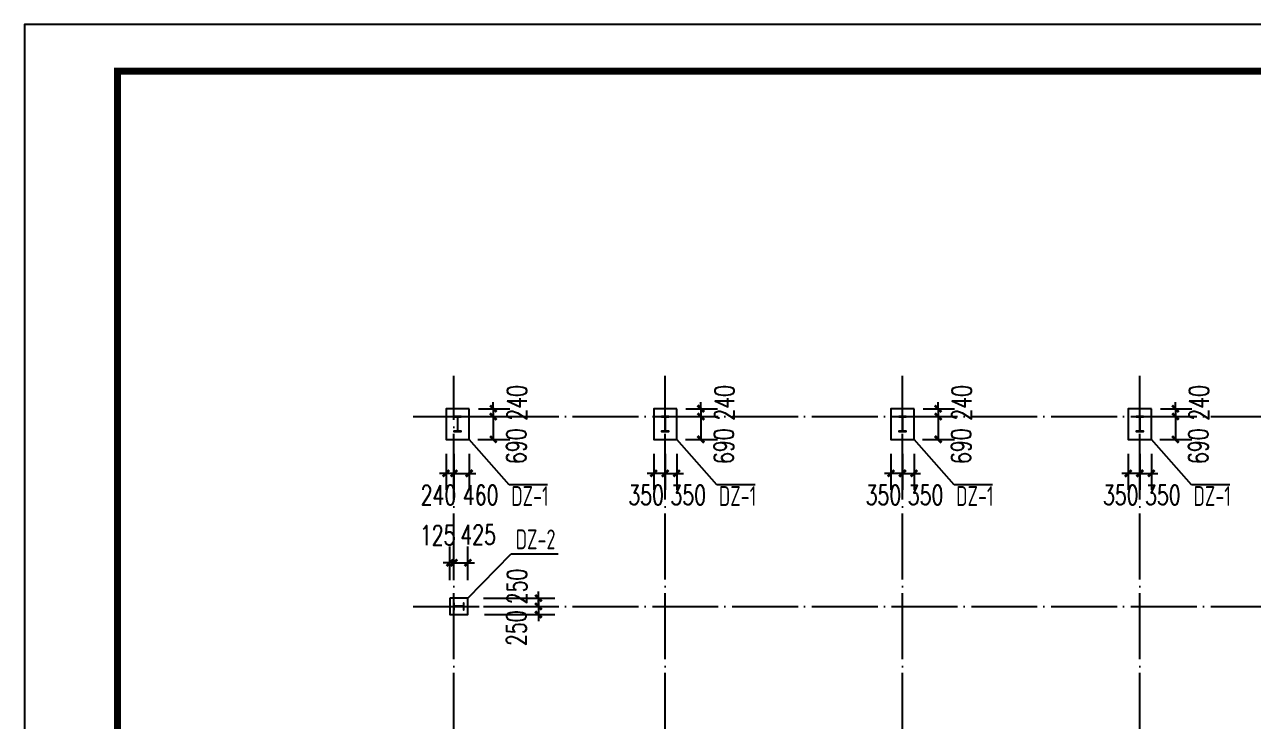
# Model space of a CAD drawing. Extents: x -33967 to 1773478, y -1022458 to -784650.
# Drawn here: x 390867 to 428153, y -959608 to -938458 of the extents above; entities that cross this region are included whole.
import ezdxf

# ---------------------------------------------------------------- set-up
doc = ezdxf.new("R2010")
doc.units = 0
doc.header["$LTSCALE"] = 1000
doc.header["$MEASUREMENT"] = 0
doc.linetypes.add('DOTE', pattern=[2.42, 2, -0.2, 0.02, -0.2])
for name, color, linetype in [('AXIS', 3, 'Continuous'), ('DIM_LEAD', 3, 'Continuous'), ('DOTE', 1, 'DOTE'), ('GZ', 50, 'Continuous'), ('NUM', 7, 'Continuous'), ('PUB_TITLE', 4, 'Continuous'), ('承台', 2, 'Continuous')]:
    doc.layers.add(name, color=color, linetype=linetype)
doc.styles.add('_TCH_DIM_T3', font='SIMPLEX', dxfattribs={"width": 0.705882, "bigfont": 'GBCBIG'})
doc.styles.add('TSSD_Norm', font='tssdeng.shx', dxfattribs={"bigfont": 'hztxt.shx'})
doc.dimstyles.new('TCH-200-1', dxfattribs={"dimtxt": 595, "dimasz": 200, "dimexe": 500, "dimexo": 600, "dimgap": 252.5, "dimtad": 1, "dimdec": 0, "dimzin": 0, "dimdsep": 46, "dimtxsty": '_TCH_DIM_T3', "dimblk": 'ARCHTICK', "dimcen": 0.09, "dimclrd": 3, "dimclre": 3, "dimclrt": 7, "dimazin": 2, "dimtfac": 1, "dimtdec": 0, "dimtix": 1, "dimtmove": 2, "dimatfit": 3, "dimfxl": 1, "dimtolj": 1, "dimtzin": 0, "dimarcsym": 0})

# ---------------------------------------------------------------- blocks, each defined once
blk = doc.blocks.new('111')
at = {"layer": 'GZ'}
blk.add_lwpolyline([(650693, -886725), (650473, -886725), (650473, -886715), (650577, -886715), (650580, -886710), (650580, -886289), (650577, -886285), (650473, -886285), (650473, -886275), (650693, -886275), (650693, -886285), (650590, -886285), (650586, -886289), (650586, -886710), (650590, -886715), (650693, -886715), (650693, -886725)], close=True, dxfattribs=at)
blk = doc.blocks.new('_ArchTick')
at = {"color": 0, "linetype": 'ByBlock', "const_width": 0.4}
blk.add_lwpolyline([(-0.5, -0.5), (0.5, 0.5)], dxfattribs=at)
blk = doc.blocks.new('*D1093')
at = {"layer": 'AXIS', "color": 3, "lineweight": -2, "transparency": 16777216}
for p, q in [((403896, -955316), (403896, -954294)), ((404320, -955316), (404320, -954294)), ((403896, -954794), (403696, -954794)), ((403896, -954794), (404320, -954794)), ((404320, -954794), (404520, -954794))]:
    blk.add_line(p, q, dxfattribs=at)
at = {"layer": 'Defpoints', "color": 0, "transparency": 16777216}
for p in [(404320, -954794), (403896, -955916), (404320, -955916)]:
    blk.add_point(p, dxfattribs=at)
at = {"layer": 'AXIS', "color": 3, "lineweight": -2, "transparency": 16777216, "xscale": 200, "yscale": 200, "zscale": 200}
blk.add_blockref('_ArchTick', (403896, -954794), dxfattribs=at)
at = {"layer": 'AXIS', "color": 3, "lineweight": -2, "transparency": 16777216, "xscale": 200, "yscale": 200, "zscale": 200, "rotation": 180}
blk.add_blockref('_ArchTick', (404320, -954794), dxfattribs=at)
at = {"layer": 'AXIS', "color": 7, "transparency": 16777216, "insert": (404628, -953942), "char_height": 595, "attachment_point": 5, "style": '_TCH_DIM_T3'}
blk.add_mtext('\\A1;425', dxfattribs=at)
blk = doc.blocks.new('*D1094')
at = {"layer": 'AXIS', "color": 3, "lineweight": -2, "transparency": 16777216}
for p, q in [((403770, -955316), (403770, -954294)), ((403896, -955316), (403896, -954294)), ((403770, -954794), (403570, -954794)), ((403896, -954794), (403770, -954794)), ((403896, -954794), (404096, -954794))]:
    blk.add_line(p, q, dxfattribs=at)
at = {"layer": 'Defpoints', "color": 0, "transparency": 16777216}
for p in [(403770, -954794), (403770, -955916), (403896, -955916)]:
    blk.add_point(p, dxfattribs=at)
at = {"layer": 'AXIS', "color": 3, "lineweight": -2, "transparency": 16777216, "xscale": 200, "yscale": 200, "zscale": 200}
blk.add_blockref('_ArchTick', (403770, -954794), dxfattribs=at)
at = {"layer": 'AXIS', "color": 3, "lineweight": -2, "transparency": 16777216, "xscale": 200, "yscale": 200, "zscale": 200, "rotation": 180}
blk.add_blockref('_ArchTick', (403896, -954794), dxfattribs=at)
at = {"layer": 'AXIS', "color": 7, "transparency": 16777216, "insert": (403401, -953958), "char_height": 595, "attachment_point": 5, "style": '_TCH_DIM_T3'}
blk.add_mtext('\\A1;125', dxfattribs=at)
blk = doc.blocks.new('*D1095')
at = {"layer": 'AXIS', "color": 3, "lineweight": -2, "transparency": 16777216}
for p, q in [((404788, -955866), (406959, -955866)), ((406459, -955866), (406459, -955666)), ((406459, -955866), (406459, -956116)), ((404796, -956116), (406959, -956116)), ((406459, -956116), (406459, -956316))]:
    blk.add_line(p, q, dxfattribs=at)
at = {"layer": 'Defpoints', "color": 0, "transparency": 16777216}
for p in [(404188, -955866), (404196, -956116), (406459, -956116)]:
    blk.add_point(p, dxfattribs=at)
at = {"layer": 'AXIS', "color": 3, "lineweight": -2, "transparency": 16777216, "xscale": 200, "yscale": 200, "zscale": 200}
for p, rotation in [((406459, -955866), 270), ((406459, -956116), 90)]:
    blk.add_blockref('_ArchTick', p, dxfattribs=dict(at, rotation=rotation))
at = {"layer": 'AXIS', "color": 7, "transparency": 16777216, "insert": (405810, -955511), "char_height": 595, "attachment_point": 5, "rotation": 90, "style": '_TCH_DIM_T3'}
blk.add_mtext('\\A1;250', dxfattribs=at)
blk = doc.blocks.new('*D1096')
at = {"layer": 'AXIS', "color": 3, "lineweight": -2, "transparency": 16777216}
for p, q in [((406459, -956116), (406459, -955916)), ((404796, -956116), (406959, -956116)), ((404819, -956366), (406959, -956366)), ((406459, -956116), (406459, -956366)), ((406459, -956366), (406459, -956566))]:
    blk.add_line(p, q, dxfattribs=at)
at = {"layer": 'Defpoints', "color": 0, "transparency": 16777216}
for p in [(404196, -956116), (404219, -956366), (406459, -956366)]:
    blk.add_point(p, dxfattribs=at)
at = {"layer": 'AXIS', "color": 3, "lineweight": -2, "transparency": 16777216, "xscale": 200, "yscale": 200, "zscale": 200}
for p, rotation in [((406459, -956116), 270), ((406459, -956366), 90)]:
    blk.add_blockref('_ArchTick', p, dxfattribs=dict(at, rotation=rotation))
at = {"layer": 'AXIS', "color": 7, "transparency": 16777216, "insert": (405789, -956778), "char_height": 595, "attachment_point": 5, "rotation": 90, "style": '_TCH_DIM_T3'}
blk.add_mtext('\\A1;250', dxfattribs=at)
blk = doc.blocks.new('*D1205')
at = {"layer": 'AXIS', "color": 3, "lineweight": -2, "transparency": 16777216}
for p, q in [((405087, -950117), (405087, -949917)), ((404635, -950117), (405587, -950117)), ((404638, -950356), (405587, -950356)), ((405087, -950117), (405087, -950356)), ((405087, -950356), (405087, -950556))]:
    blk.add_line(p, q, dxfattribs=at)
at = {"layer": 'Defpoints', "color": 0, "transparency": 16777216}
for p in [(404035, -950117), (404038, -950356), (405087, -950356)]:
    blk.add_point(p, dxfattribs=at)
at = {"layer": 'AXIS', "color": 3, "lineweight": -2, "transparency": 16777216, "xscale": 200, "yscale": 200, "zscale": 200}
for p, rotation in [((405087, -950117), 270), ((405087, -950356), 90)]:
    blk.add_blockref('_ArchTick', p, dxfattribs=dict(at, rotation=rotation))
at = {"layer": 'AXIS', "color": 7, "transparency": 16777216, "insert": (405804, -949937), "char_height": 595, "attachment_point": 5, "rotation": 90, "style": '_TCH_DIM_T3'}
blk.add_mtext('\\A1;240', dxfattribs=at)
blk = doc.blocks.new('*D1206')
at = {"layer": 'AXIS', "color": 3, "lineweight": -2, "transparency": 16777216}
for p, q in [((403895, -951486), (403895, -952579)), ((404355, -951486), (404355, -952579)), ((403895, -952079), (403695, -952079)), ((403895, -952079), (404355, -952079)), ((404355, -952079), (404555, -952079))]:
    blk.add_line(p, q, dxfattribs=at)
at = {"layer": 'Defpoints', "color": 0, "transparency": 16777216}
for p in [(403895, -950886), (404355, -950886), (404355, -952079)]:
    blk.add_point(p, dxfattribs=at)
at = {"layer": 'AXIS', "color": 3, "lineweight": -2, "transparency": 16777216, "xscale": 200, "yscale": 200, "zscale": 200}
blk.add_blockref('_ArchTick', (403895, -952079), dxfattribs=at)
at = {"layer": 'AXIS', "color": 3, "lineweight": -2, "transparency": 16777216, "xscale": 200, "yscale": 200, "zscale": 200, "rotation": 180}
blk.add_blockref('_ArchTick', (404355, -952079), dxfattribs=at)
at = {"layer": 'AXIS', "color": 7, "transparency": 16777216, "insert": (404705, -952739), "char_height": 595, "attachment_point": 5, "style": '_TCH_DIM_T3'}
blk.add_mtext('\\A1;460', dxfattribs=at)
blk = doc.blocks.new('*D1207')
at = {"layer": 'AXIS', "color": 3, "lineweight": -2, "transparency": 16777216}
for p, q in [((404638, -950356), (405587, -950356)), ((405087, -950356), (405087, -951047)), ((404616, -951047), (405587, -951047))]:
    blk.add_line(p, q, dxfattribs=at)
at = {"layer": 'Defpoints', "color": 0, "transparency": 16777216}
for p in [(404038, -950356), (404016, -951047), (405087, -951047)]:
    blk.add_point(p, dxfattribs=at)
at = {"layer": 'AXIS', "color": 3, "lineweight": -2, "transparency": 16777216, "xscale": 200, "yscale": 200, "zscale": 200}
for p, rotation in [((405087, -950356), 90), ((405087, -951047), 270)]:
    blk.add_blockref('_ArchTick', p, dxfattribs=dict(at, rotation=rotation))
at = {"layer": 'AXIS', "color": 7, "transparency": 16777216, "insert": (405784, -951255), "char_height": 595, "attachment_point": 5, "rotation": 90, "style": '_TCH_DIM_T3'}
blk.add_mtext('\\A1;690', dxfattribs=at)
blk = doc.blocks.new('*D1208')
at = {"layer": 'AXIS', "color": 3, "lineweight": -2, "transparency": 16777216}
for p, q in [((403655, -951486), (403655, -952579)), ((403895, -951486), (403895, -952579)), ((403655, -952079), (403455, -952079)), ((403895, -952079), (403655, -952079)), ((403895, -952079), (404095, -952079))]:
    blk.add_line(p, q, dxfattribs=at)
at = {"layer": 'Defpoints', "color": 0, "transparency": 16777216}
for p in [(403655, -950886), (403895, -950886), (403655, -952079)]:
    blk.add_point(p, dxfattribs=at)
at = {"layer": 'AXIS', "color": 3, "lineweight": -2, "transparency": 16777216, "xscale": 200, "yscale": 200, "zscale": 200}
blk.add_blockref('_ArchTick', (403655, -952079), dxfattribs=at)
at = {"layer": 'AXIS', "color": 3, "lineweight": -2, "transparency": 16777216, "xscale": 200, "yscale": 200, "zscale": 200, "rotation": 180}
blk.add_blockref('_ArchTick', (403895, -952079), dxfattribs=at)
at = {"layer": 'AXIS', "color": 7, "transparency": 16777216, "insert": (403425, -952739), "char_height": 595, "attachment_point": 5, "style": '_TCH_DIM_T3'}
blk.add_mtext('\\A1;240', dxfattribs=at)
blk = doc.blocks.new('*D1225')
at = {"layer": 'AXIS', "color": 3, "lineweight": -2, "transparency": 16777216}
for p, q in [((411387, -950117), (411387, -949917)), ((410935, -950117), (411887, -950117)), ((410938, -950356), (411887, -950356)), ((411387, -950117), (411387, -950356)), ((411387, -950356), (411387, -950556))]:
    blk.add_line(p, q, dxfattribs=at)
at = {"layer": 'Defpoints', "color": 0, "transparency": 16777216}
for p in [(410335, -950117), (410338, -950356), (411387, -950356)]:
    blk.add_point(p, dxfattribs=at)
at = {"layer": 'AXIS', "color": 3, "lineweight": -2, "transparency": 16777216, "xscale": 200, "yscale": 200, "zscale": 200}
for p, rotation in [((411387, -950117), 270), ((411387, -950356), 90)]:
    blk.add_blockref('_ArchTick', p, dxfattribs=dict(at, rotation=rotation))
at = {"layer": 'AXIS', "color": 7, "transparency": 16777216, "insert": (412104, -949937), "char_height": 595, "attachment_point": 5, "rotation": 90, "style": '_TCH_DIM_T3'}
blk.add_mtext('\\A1;240', dxfattribs=at)
blk = doc.blocks.new('*D1226')
at = {"layer": 'AXIS', "color": 3, "lineweight": -2, "transparency": 16777216}
for p, q in [((410305, -951486), (410305, -952579)), ((410655, -951486), (410655, -952579)), ((410305, -952079), (410105, -952079)), ((410305, -952079), (410655, -952079)), ((410655, -952079), (410855, -952079))]:
    blk.add_line(p, q, dxfattribs=at)
at = {"layer": 'Defpoints', "color": 0, "transparency": 16777216}
for p in [(410305, -950886), (410655, -950886), (410655, -952079)]:
    blk.add_point(p, dxfattribs=at)
at = {"layer": 'AXIS', "color": 3, "lineweight": -2, "transparency": 16777216, "xscale": 200, "yscale": 200, "zscale": 200}
blk.add_blockref('_ArchTick', (410305, -952079), dxfattribs=at)
at = {"layer": 'AXIS', "color": 3, "lineweight": -2, "transparency": 16777216, "xscale": 200, "yscale": 200, "zscale": 200, "rotation": 180}
blk.add_blockref('_ArchTick', (410655, -952079), dxfattribs=at)
at = {"layer": 'AXIS', "color": 7, "transparency": 16777216, "insert": (411005, -952739), "char_height": 595, "attachment_point": 5, "style": '_TCH_DIM_T3'}
blk.add_mtext('\\A1;350', dxfattribs=at)
blk = doc.blocks.new('*D1227')
at = {"layer": 'AXIS', "color": 3, "lineweight": -2, "transparency": 16777216}
for p, q in [((410938, -950356), (411887, -950356)), ((411387, -950356), (411387, -951047)), ((410916, -951047), (411887, -951047))]:
    blk.add_line(p, q, dxfattribs=at)
at = {"layer": 'Defpoints', "color": 0, "transparency": 16777216}
for p in [(410338, -950356), (410316, -951047), (411387, -951047)]:
    blk.add_point(p, dxfattribs=at)
at = {"layer": 'AXIS', "color": 3, "lineweight": -2, "transparency": 16777216, "xscale": 200, "yscale": 200, "zscale": 200}
for p, rotation in [((411387, -950356), 90), ((411387, -951047), 270)]:
    blk.add_blockref('_ArchTick', p, dxfattribs=dict(at, rotation=rotation))
at = {"layer": 'AXIS', "color": 7, "transparency": 16777216, "insert": (412084, -951255), "char_height": 595, "attachment_point": 5, "rotation": 90, "style": '_TCH_DIM_T3'}
blk.add_mtext('\\A1;690', dxfattribs=at)
blk = doc.blocks.new('*D1228')
at = {"layer": 'AXIS', "color": 3, "lineweight": -2, "transparency": 16777216}
for p, q in [((409955, -951486), (409955, -952579)), ((410305, -951486), (410305, -952579)), ((409955, -952079), (409755, -952079)), ((410305, -952079), (409955, -952079)), ((410305, -952079), (410505, -952079))]:
    blk.add_line(p, q, dxfattribs=at)
at = {"layer": 'Defpoints', "color": 0, "transparency": 16777216}
for p in [(409955, -950886), (410305, -950886), (409955, -952079)]:
    blk.add_point(p, dxfattribs=at)
at = {"layer": 'AXIS', "color": 3, "lineweight": -2, "transparency": 16777216, "xscale": 200, "yscale": 200, "zscale": 200}
blk.add_blockref('_ArchTick', (409955, -952079), dxfattribs=at)
at = {"layer": 'AXIS', "color": 3, "lineweight": -2, "transparency": 16777216, "xscale": 200, "yscale": 200, "zscale": 200, "rotation": 180}
blk.add_blockref('_ArchTick', (410305, -952079), dxfattribs=at)
at = {"layer": 'AXIS', "color": 7, "transparency": 16777216, "insert": (409726, -952739), "char_height": 595, "attachment_point": 5, "style": '_TCH_DIM_T3'}
blk.add_mtext('\\A1;350', dxfattribs=at)
blk = doc.blocks.new('*D1229')
at = {"layer": 'AXIS', "color": 3, "lineweight": -2, "transparency": 16777216}
for p, q in [((418587, -950117), (418587, -949917)), ((418135, -950117), (419087, -950117)), ((418138, -950356), (419087, -950356)), ((418587, -950117), (418587, -950356)), ((418587, -950356), (418587, -950556))]:
    blk.add_line(p, q, dxfattribs=at)
at = {"layer": 'Defpoints', "color": 0, "transparency": 16777216}
for p in [(417535, -950117), (417538, -950356), (418587, -950356)]:
    blk.add_point(p, dxfattribs=at)
at = {"layer": 'AXIS', "color": 3, "lineweight": -2, "transparency": 16777216, "xscale": 200, "yscale": 200, "zscale": 200}
for p, rotation in [((418587, -950117), 270), ((418587, -950356), 90)]:
    blk.add_blockref('_ArchTick', p, dxfattribs=dict(at, rotation=rotation))
at = {"layer": 'AXIS', "color": 7, "transparency": 16777216, "insert": (419304, -949937), "char_height": 595, "attachment_point": 5, "rotation": 90, "style": '_TCH_DIM_T3'}
blk.add_mtext('\\A1;240', dxfattribs=at)
blk = doc.blocks.new('*D1230')
at = {"layer": 'AXIS', "color": 3, "lineweight": -2, "transparency": 16777216}
for p, q in [((417505, -951486), (417505, -952579)), ((417855, -951486), (417855, -952579)), ((417505, -952079), (417305, -952079)), ((417505, -952079), (417855, -952079)), ((417855, -952079), (418055, -952079))]:
    blk.add_line(p, q, dxfattribs=at)
at = {"layer": 'Defpoints', "color": 0, "transparency": 16777216}
for p in [(417505, -950886), (417855, -950886), (417855, -952079)]:
    blk.add_point(p, dxfattribs=at)
at = {"layer": 'AXIS', "color": 3, "lineweight": -2, "transparency": 16777216, "xscale": 200, "yscale": 200, "zscale": 200}
blk.add_blockref('_ArchTick', (417505, -952079), dxfattribs=at)
at = {"layer": 'AXIS', "color": 3, "lineweight": -2, "transparency": 16777216, "xscale": 200, "yscale": 200, "zscale": 200, "rotation": 180}
blk.add_blockref('_ArchTick', (417855, -952079), dxfattribs=at)
at = {"layer": 'AXIS', "color": 7, "transparency": 16777216, "insert": (418205, -952739), "char_height": 595, "attachment_point": 5, "style": '_TCH_DIM_T3'}
blk.add_mtext('\\A1;350', dxfattribs=at)
blk = doc.blocks.new('*D1231')
at = {"layer": 'AXIS', "color": 3, "lineweight": -2, "transparency": 16777216}
for p, q in [((418138, -950356), (419087, -950356)), ((418587, -950356), (418587, -951047)), ((418116, -951047), (419087, -951047))]:
    blk.add_line(p, q, dxfattribs=at)
at = {"layer": 'Defpoints', "color": 0, "transparency": 16777216}
for p in [(417538, -950356), (417516, -951047), (418587, -951047)]:
    blk.add_point(p, dxfattribs=at)
at = {"layer": 'AXIS', "color": 3, "lineweight": -2, "transparency": 16777216, "xscale": 200, "yscale": 200, "zscale": 200}
for p, rotation in [((418587, -950356), 90), ((418587, -951047), 270)]:
    blk.add_blockref('_ArchTick', p, dxfattribs=dict(at, rotation=rotation))
at = {"layer": 'AXIS', "color": 7, "transparency": 16777216, "insert": (419284, -951255), "char_height": 595, "attachment_point": 5, "rotation": 90, "style": '_TCH_DIM_T3'}
blk.add_mtext('\\A1;690', dxfattribs=at)
blk = doc.blocks.new('*D1232')
at = {"layer": 'AXIS', "color": 3, "lineweight": -2, "transparency": 16777216}
for p, q in [((417155, -951486), (417155, -952579)), ((417505, -951486), (417505, -952579)), ((417155, -952079), (416955, -952079)), ((417505, -952079), (417155, -952079)), ((417505, -952079), (417705, -952079))]:
    blk.add_line(p, q, dxfattribs=at)
at = {"layer": 'Defpoints', "color": 0, "transparency": 16777216}
for p in [(417155, -950886), (417505, -950886), (417155, -952079)]:
    blk.add_point(p, dxfattribs=at)
at = {"layer": 'AXIS', "color": 3, "lineweight": -2, "transparency": 16777216, "xscale": 200, "yscale": 200, "zscale": 200}
blk.add_blockref('_ArchTick', (417155, -952079), dxfattribs=at)
at = {"layer": 'AXIS', "color": 3, "lineweight": -2, "transparency": 16777216, "xscale": 200, "yscale": 200, "zscale": 200, "rotation": 180}
blk.add_blockref('_ArchTick', (417505, -952079), dxfattribs=at)
at = {"layer": 'AXIS', "color": 7, "transparency": 16777216, "insert": (416926, -952739), "char_height": 595, "attachment_point": 5, "style": '_TCH_DIM_T3'}
blk.add_mtext('\\A1;350', dxfattribs=at)
blk = doc.blocks.new('*D1233')
at = {"layer": 'AXIS', "color": 3, "lineweight": -2, "transparency": 16777216}
for p, q in [((425787, -950117), (425787, -949917)), ((425335, -950117), (426287, -950117)), ((425338, -950356), (426287, -950356)), ((425787, -950117), (425787, -950356)), ((425787, -950356), (425787, -950556))]:
    blk.add_line(p, q, dxfattribs=at)
at = {"layer": 'Defpoints', "color": 0, "transparency": 16777216}
for p in [(424735, -950117), (424738, -950356), (425787, -950356)]:
    blk.add_point(p, dxfattribs=at)
at = {"layer": 'AXIS', "color": 3, "lineweight": -2, "transparency": 16777216, "xscale": 200, "yscale": 200, "zscale": 200}
for p, rotation in [((425787, -950117), 270), ((425787, -950356), 90)]:
    blk.add_blockref('_ArchTick', p, dxfattribs=dict(at, rotation=rotation))
at = {"layer": 'AXIS', "color": 7, "transparency": 16777216, "insert": (426504, -949937), "char_height": 595, "attachment_point": 5, "rotation": 90, "style": '_TCH_DIM_T3'}
blk.add_mtext('\\A1;240', dxfattribs=at)
blk = doc.blocks.new('*D1234')
at = {"layer": 'AXIS', "color": 3, "lineweight": -2, "transparency": 16777216}
for p, q in [((424705, -951486), (424705, -952579)), ((425055, -951486), (425055, -952579)), ((424705, -952079), (424505, -952079)), ((424705, -952079), (425055, -952079)), ((425055, -952079), (425255, -952079))]:
    blk.add_line(p, q, dxfattribs=at)
at = {"layer": 'Defpoints', "color": 0, "transparency": 16777216}
for p in [(424705, -950886), (425055, -950886), (425055, -952079)]:
    blk.add_point(p, dxfattribs=at)
at = {"layer": 'AXIS', "color": 3, "lineweight": -2, "transparency": 16777216, "xscale": 200, "yscale": 200, "zscale": 200}
blk.add_blockref('_ArchTick', (424705, -952079), dxfattribs=at)
at = {"layer": 'AXIS', "color": 3, "lineweight": -2, "transparency": 16777216, "xscale": 200, "yscale": 200, "zscale": 200, "rotation": 180}
blk.add_blockref('_ArchTick', (425055, -952079), dxfattribs=at)
at = {"layer": 'AXIS', "color": 7, "transparency": 16777216, "insert": (425405, -952739), "char_height": 595, "attachment_point": 5, "style": '_TCH_DIM_T3'}
blk.add_mtext('\\A1;350', dxfattribs=at)
blk = doc.blocks.new('*D1235')
at = {"layer": 'AXIS', "color": 3, "lineweight": -2, "transparency": 16777216}
for p, q in [((425338, -950356), (426287, -950356)), ((425787, -950356), (425787, -951047)), ((425316, -951047), (426287, -951047))]:
    blk.add_line(p, q, dxfattribs=at)
at = {"layer": 'Defpoints', "color": 0, "transparency": 16777216}
for p in [(424738, -950356), (424716, -951047), (425787, -951047)]:
    blk.add_point(p, dxfattribs=at)
at = {"layer": 'AXIS', "color": 3, "lineweight": -2, "transparency": 16777216, "xscale": 200, "yscale": 200, "zscale": 200}
for p, rotation in [((425787, -950356), 90), ((425787, -951047), 270)]:
    blk.add_blockref('_ArchTick', p, dxfattribs=dict(at, rotation=rotation))
at = {"layer": 'AXIS', "color": 7, "transparency": 16777216, "insert": (426484, -951255), "char_height": 595, "attachment_point": 5, "rotation": 90, "style": '_TCH_DIM_T3'}
blk.add_mtext('\\A1;690', dxfattribs=at)
blk = doc.blocks.new('*D1236')
at = {"layer": 'AXIS', "color": 3, "lineweight": -2, "transparency": 16777216}
for p, q in [((424355, -951486), (424355, -952579)), ((424705, -951486), (424705, -952579)), ((424355, -952079), (424155, -952079)), ((424705, -952079), (424355, -952079)), ((424705, -952079), (424905, -952079))]:
    blk.add_line(p, q, dxfattribs=at)
at = {"layer": 'Defpoints', "color": 0, "transparency": 16777216}
for p in [(424355, -950886), (424705, -950886), (424355, -952079)]:
    blk.add_point(p, dxfattribs=at)
at = {"layer": 'AXIS', "color": 3, "lineweight": -2, "transparency": 16777216, "xscale": 200, "yscale": 200, "zscale": 200}
blk.add_blockref('_ArchTick', (424355, -952079), dxfattribs=at)
at = {"layer": 'AXIS', "color": 3, "lineweight": -2, "transparency": 16777216, "xscale": 200, "yscale": 200, "zscale": 200, "rotation": 180}
blk.add_blockref('_ArchTick', (424705, -952079), dxfattribs=at)
at = {"layer": 'AXIS', "color": 7, "transparency": 16777216, "insert": (424126, -952739), "char_height": 595, "attachment_point": 5, "style": '_TCH_DIM_T3'}
blk.add_mtext('\\A1;350', dxfattribs=at)

msp = doc.modelspace()

# ---------------------------------------------------------------- linework, layer by layer
msp.add_lwpolyline([(403770.5, -955866.4), (403770.5, -956366.4), (404320.5, -956366.4), (404320.5, -955866.4)], close=True)
at = {"layer": 'DIM_LEAD'}
for p, q in [((405571.7, -952428.2), (404355.3, -951046.7)), ((411871.7, -952428.2), (410655.3, -951046.7)), ((419071.7, -952428.2), (417855.3, -951046.7)), ((426271.7, -952428.2), (425055.3, -951046.7)), ((406737.8, -952428.2), (405571.7, -952428.2)), ((413037.8, -952428.2), (411871.7, -952428.2)), ((420237.8, -952428.2), (419071.7, -952428.2)), ((427437.8, -952428.2), (426271.7, -952428.2)), ((404320.5, -955866.4), (405625, -954535.8)), ((407055.3, -954535.8), (405625, -954535.8))]:
    msp.add_line(p, q, dxfattribs=at)
at = {"layer": 'DOTE'}
for p, q in [((403895.3, -1006116.4), (403895.3, -949116.4)), ((410305.3, -1006116.4), (410305.3, -949116.4)), ((417505.3, -1006116.4), (417505.3, -949116.4)), ((424705.3, -1006116.4), (424705.3, -949116.4)), ((402655.3, -950356.4), (461155.3, -950356.4)), ((402655.3, -956116.4), (461155.3, -956116.4))]:
    msp.add_line(p, q, dxfattribs=at)
at = {"layer": 'GZ'}
msp.add_lwpolyline([(403895.3, -956016.4), (403895.3, -956216.4), (403905.3, -956216.4), (403905.3, -956123.3), (403910.3, -956119.4), (404180.7, -956119.4), (404185.3, -956123.3), (404185.3, -956216.4), (404195.3, -956216.4), (404195.3, -956016.4), (404185.3, -956016.4), (404185.3, -956109.4), (404180.8, -956113.4), (403910.3, -956113.4), (403905.3, -956109.4), (403905.3, -956016.4), (403895.3, -956016.4)], close=True, dxfattribs=at)
at = {"layer": 'PUB_TITLE'}
msp.add_lwpolyline([(390866.6, -1022458.4), (509666.6, -1022458.4), (509666.6, -938458.4), (390866.6, -938458.4)], close=True, dxfattribs=at)
at = {"layer": 'PUB_TITLE', "const_width": 212.1}
msp.add_lwpolyline([(393686.9, -1021044.2), (393686.9, -939872.6), (507666.6, -939872.6), (507666.6, -1021044.2)], close=True, dxfattribs=at)
at = {"layer": '承台', "color": 4}
for points in [[(404355.3, -950116.7), (403655.3, -950116.7), (403655.3, -951046.7), (404355.3, -951046.7)], [(410655.3, -950116.7), (409955.3, -950116.7), (409955.3, -951046.7), (410655.3, -951046.7)], [(417855.3, -950116.7), (417155.3, -950116.7), (417155.3, -951046.7), (417855.3, -951046.7)], [(425055.3, -950116.7), (424355.3, -950116.7), (424355.3, -951046.7), (425055.3, -951046.7)]]:
    msp.add_lwpolyline(points, close=True, dxfattribs=at)

# ---------------------------------------------------------------- block references
at = {"layer": 'GZ', "xscale": -1, "rotation": 180}
for p in [(-246578.1, -1837081), (-240278.1, -1837081), (-233078.1, -1837081), (-225878.1, -1837081)]:
    msp.add_blockref('111', p, dxfattribs=at)

# ---------------------------------------------------------------- texts
at = {"layer": 'NUM', "color": 6, "style": 'TSSD_Norm', "width": 0.7}
for p in [(405633.4, -953067.3), (411933.4, -953067.3), (419133.4, -953067.3), (426333.4, -953067.3)]:
    msp.add_text('DZ-1', height=600, dxfattribs=at).set_placement(p)
at = {"layer": 'NUM', "color": 4, "style": 'TSSD_Norm', "width": 0.7}
msp.add_text('DZ-2', height=600, dxfattribs=at).set_placement((405767.6, -954381.3))

# ---------------------------------------------------------------- dimensions: what is measured, and where the dimension line sits
at = {"layer": 'AXIS'}
for base, p1, p2, angle, picture, middle in [((405086.8, -950356.4), (404035.3, -950116.7), (404038.3, -950356.4), 90, '*D1205', (405804.5, -949937)), ((411386.9, -950356.4), (410335.3, -950116.7), (410338.3, -950356.4), 90, '*D1225', (412104.5, -949937)), ((418586.9, -950356.4), (417535.3, -950116.7), (417538.3, -950356.4), 90, '*D1229', (419304.5, -949937)), ((425786.9, -950356.4), (424735.3, -950116.7), (424738.3, -950356.4), 90, '*D1233', (426504.5, -949937)), ((405086.8, -951046.7), (404038.3, -950356.4), (404016, -951046.7), 90, '*D1207', (405784, -951255)), ((411386.9, -951046.7), (410338.3, -950356.4), (410316, -951046.7), 90, '*D1227', (412084, -951255)), ((418586.9, -951046.7), (417538.3, -950356.4), (417516, -951046.7), 90, '*D1231', (419284, -951255)), ((425786.9, -951046.7), (424738.3, -950356.4), (424716, -951046.7), 90, '*D1235', (426484, -951255)), ((403655.3, -952078.9), (403895.3, -950885.8), (403655.3, -950885.8), 180, '*D1208', (403425.5, -952739.2)), ((409955.3, -952078.9), (410305.3, -950885.8), (409955.3, -950885.8), 180, '*D1228', (409725.5, -952739.2)), ((417155.3, -952078.9), (417505.3, -950885.8), (417155.3, -950885.8), 180, '*D1232', (416925.5, -952739.2)), ((424355.3, -952078.9), (424705.3, -950885.8), (424355.3, -950885.8), 180, '*D1236', (424125.5, -952739.2)), ((403770.5, -954794.2), (403895.7, -955916.2), (403770.5, -955916.2), 180, '*D1094', (403401.5, -953957.8)), ((406458.7, -956116.4), (404188, -955866.4), (404195.7, -956116.4), 90, '*D1095', (405809.7, -955511.4)), ((406458.7, -956366.4), (404195.7, -956116.4), (404218.7, -956366.4), 90, '*D1096', (405789.2, -956778.1))]:
    dim = msp.add_linear_dim(base=base, p1=p1, p2=p2, angle=angle, dimstyle='TCH-200-1', dxfattribs=at)
    dim.commit()
    dim.dimension.update_dxf_attribs({"geometry": picture, "text_midpoint": middle, "dimtype": 128})
for base, p1, p2, picture, middle in [((404355.3, -952078.9), (403895.3, -950885.8), (404355.3, -950885.8), '*D1206', (404705.1, -952739.2)), ((410655.3, -952078.9), (410305.3, -950885.8), (410655.3, -950885.8), '*D1226', (411005.1, -952739.2)), ((417855.3, -952078.9), (417505.3, -950885.8), (417855.3, -950885.8), '*D1230', (418205.1, -952739.2)), ((425055.3, -952078.9), (424705.3, -950885.8), (425055.3, -950885.8), '*D1234', (425405.1, -952739.2)), ((404320.5, -954794.2), (403895.7, -955916.2), (404320.5, -955916.2), '*D1093', (404627.6, -953942))]:
    dim = msp.add_linear_dim(base=base, p1=p1, p2=p2, dimstyle='TCH-200-1', dxfattribs=at)
    dim.commit()
    dim.dimension.update_dxf_attribs({"geometry": picture, "text_midpoint": middle, "dimtype": 128})

doc.saveas('drawing.dxf')
